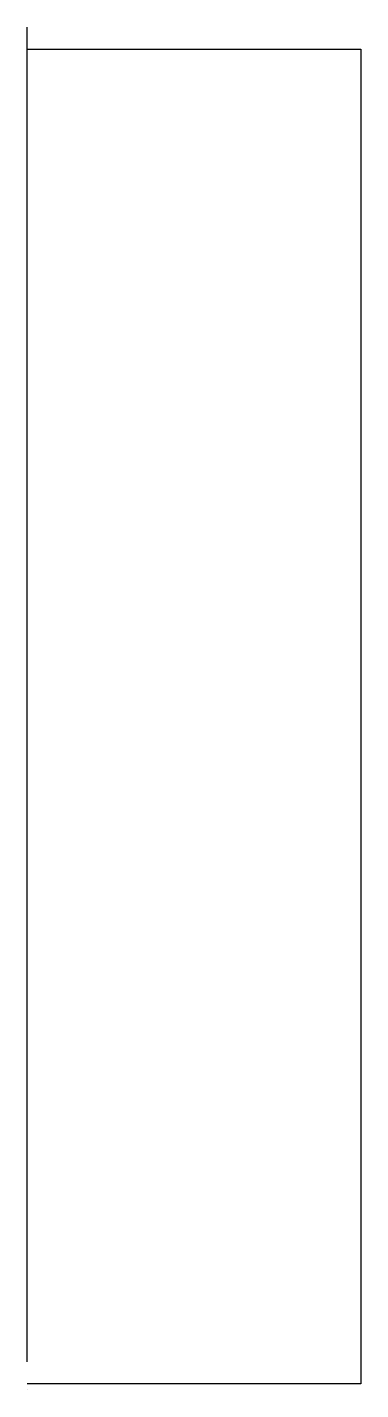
# Model space of a CAD drawing. Header units: millimetres. Extents: x 1104 to 1146.9, y 915.7 to 1004.7.
# Drawn here: x 1119.899 to 1120.899, y 1000.58 to 1004.663 of the extents above.
import ezdxf

# ---------------------------------------------------------------- set-up
doc = ezdxf.new("R2010")
doc.units = ezdxf.units.MM
doc.layers.get('0').update_dxf_attribs({"true_color": 0xc2ced6})
doc.layers.add('SIZELINE', color=7, linetype='Continuous', lineweight=50)

msp = doc.modelspace()

# ---------------------------------------------------------------- linework, layer by layer
for p, q in [((1119.8987, 1004.5976), (1120.8987, 1004.5976)), ((1120.8987, 1004.5976), (1120.8987, 1000.5976)), ((1120.8987, 1000.5976), (1119.8987, 1000.5976))]:
    msp.add_line(p, q)
at = {"extrusion": (1, 0, 0)}
msp.add_line((1119.8987, 1000.58, -0.9998), (1119.8987, 1000.58, 0.0002), dxfattribs=at)
at = {"layer": 'SIZELINE', "lineweight": 25}
msp.add_line((1119.8987, 1000.6632), (1119.8987, 1004.6632), dxfattribs=at)

doc.saveas('drawing.dxf')
